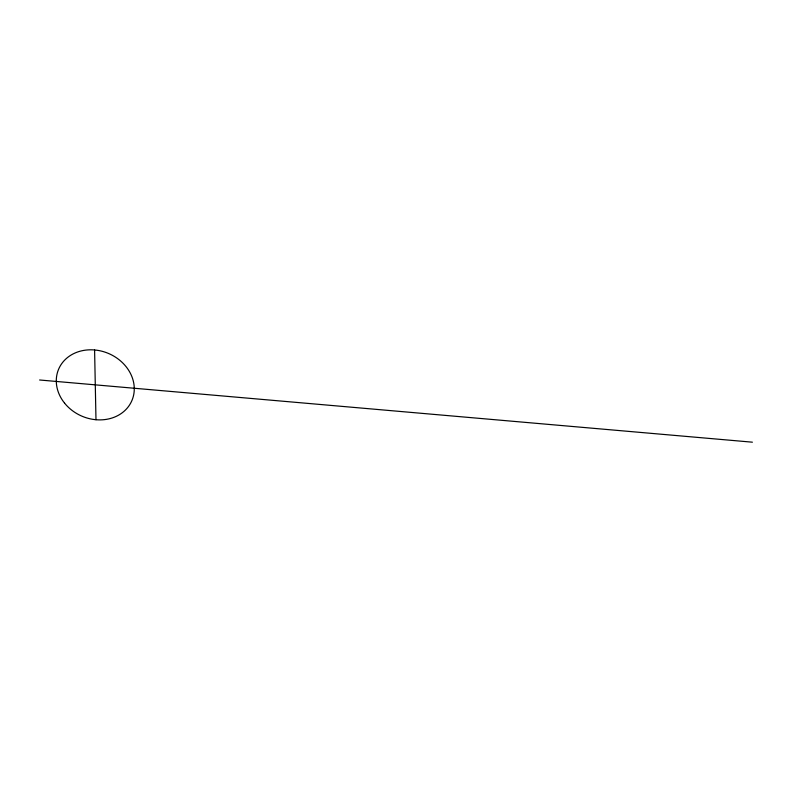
<?xml version="1.0" encoding="UTF-8"?>
<svg xmlns="http://www.w3.org/2000/svg" width="792" height="792" viewBox="0 0 792 792"><rect width="100%" height="100%" fill="white"/><g stroke="black" fill="none" stroke-linecap="round" stroke-linejoin="round"><path stroke-width="1.19" d="M39.6 379.992L752.4 442.183M94.594 349.975L95.981 419.72M64.558 403.108A39.847 34.046 23.5 0 0 131.432 401.613A39.847 34.046 23.5 0 0 89.862 349.817A39.847 34.046 23.5 0 0 64.558 403.108"/></g></svg>
